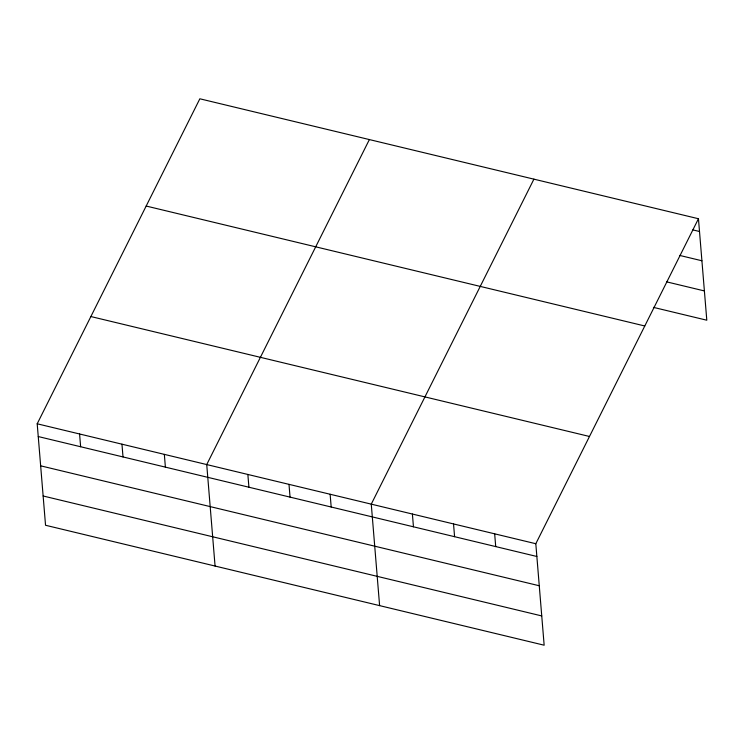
<?xml version="1.0" encoding="UTF-8"?>
<svg xmlns="http://www.w3.org/2000/svg" width="744" height="744" viewBox="0 0 744 744"><rect width="100%" height="100%" fill="white"/><g stroke="black" fill="none" stroke-linecap="round" stroke-linejoin="round"><path stroke-width="1.12" d="M698.458 218.736L535.81 543.725L544.152 645.206L45.542 525.264L37.2 423.792L199.848 98.794L698.458 218.736L706.8 320.208L653.437 307.374M369.377 139.574L206.73 464.572L215.072 566.044M533.913 179.155L371.265 504.144L379.607 605.625M692.831 229.887L699.509 231.496M679.681 255.424L701.918 260.772M666.596 281.846L704.391 290.932M146.177 206.042L644.778 325.984M90.87 316.544L589.481 436.477M37.2 423.792L535.81 543.725M38.251 436.551L536.852 556.484M40.66 465.828L539.261 585.761M43.133 495.988L541.744 615.93M494.667 533.829L495.718 546.598M453.533 523.934L454.584 536.703M412.399 514.039L413.45 526.808M330.131 494.258L331.182 507.017M288.998 484.363L290.048 497.122M247.864 474.467L248.915 487.227M164.34 454.37L165.391 467.139M121.96 444.177L123.011 456.937M79.58 433.985L80.631 446.744"/></g></svg>
